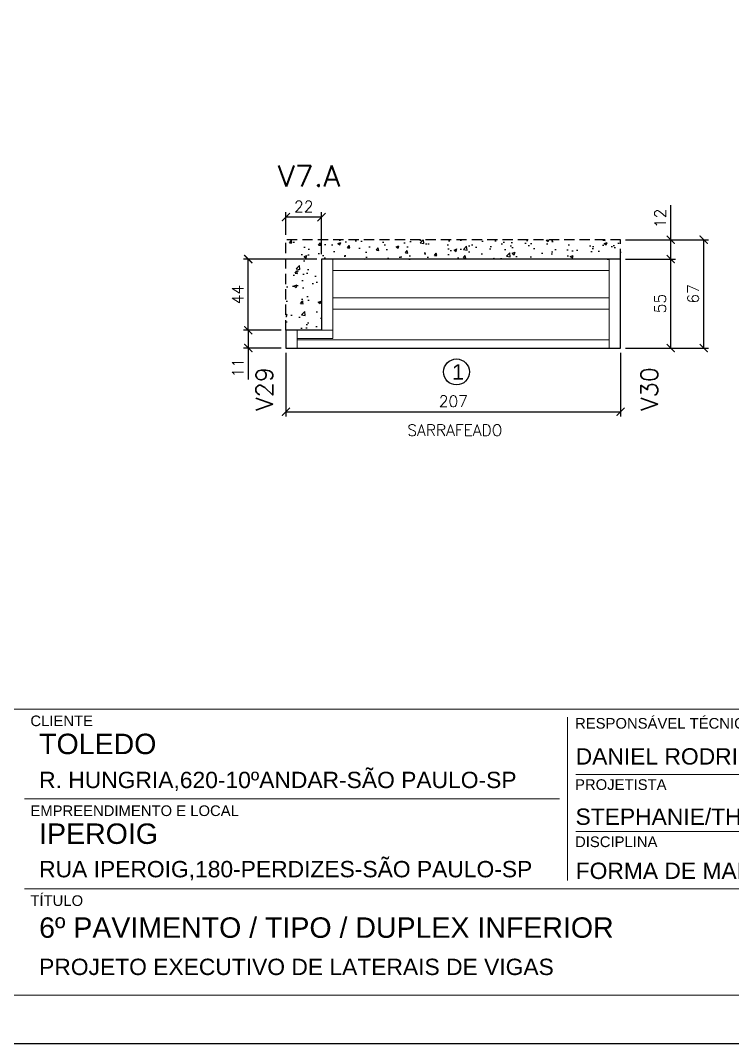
# Model space of a CAD drawing. Extents: x -23436 to 4767, y -4638 to 9755.
# Drawn here: x -20228 to -19788, y 2932 to 3565 of the extents above; entities that cross this region are included whole.
import ezdxf
from ezdxf.enums import TextEntityAlignment as Align

# ---------------------------------------------------------------- set-up
doc = ezdxf.new("R2010")
doc.units = 0
doc.header["$PDMODE"] = 2
doc.header["$PDSIZE"] = 10
doc.linetypes.add('HIDDEN', pattern=[9.525, 6.35, -3.175])
doc.layers.get('0').update_dxf_attribs({"lineweight": 13})
doc.layers.get('Defpoints').update_dxf_attribs({"lineweight": 13})
for name, color, linetype in [('Concreto', 250, 'HIDDEN'), ('Cota', 4, 'Continuous'), ('MB Logo', 255, 'Continuous'), ('Painéis', 200, 'Continuous'), ('Romaneio', 10, 'Continuous')]:
    doc.layers.add(name, color=color, linetype=linetype)
for name, color, linetype, lineweight in [('FOLHA MB', 7, 'Continuous', 13), ('Sarr 2.2x7', 40, 'Continuous', 9), ('Texto Seção', 7, 'Continuous', 15)]:
    doc.layers.add(name, color=color, linetype=linetype, lineweight=lineweight)
doc.layers.add('Laje_Perimetro', color=7, linetype='Continuous', plot=False)
doc.styles.add('ARIAL', font='arial.ttf', dxfattribs={"oblique": 15, "height": 25})
doc.styles.add('MB_C01', font='arial.ttf', dxfattribs={"height": 1.3})
doc.styles.add('MB_C02', font='arial.ttf', dxfattribs={"height": 2})
doc.styles.add('MB_C03', font='arial.ttf', dxfattribs={"height": 2.5})
doc.styles.add('REGUA-120', font='ROMANS.shx', dxfattribs={"height": 15})
doc.styles.add('ROMANS', font='romans.shx')
doc.dimstyles.new('Cota Paínel', dxfattribs={"dimtxt": 7, "dimasz": 5, "dimexe": 3, "dimexo": 3, "dimgap": 3, "dimtad": 1, "dimdec": 1, "dimzin": 12, "dimdsep": 46, "dimtxsty": 'ROMANS', "dimblk": 'ARCHTICK', "dimcen": 0, "dimclrd": 4, "dimclre": 4, "dimclrt": 1, "dimadec": 1, "dimazin": 3, "dimtfac": 1, "dimtdec": 1, "dimtmove": 0, "dimatfit": 3, "dimldrblk": 'OBLIQUE', "dimfxl": 1, "dimtolj": 1, "dimtzin": 12, "dimarcsym": 0})

# ---------------------------------------------------------------- blocks, each defined once
blk = doc.blocks.new('A$C169d8357')
at = {"layer": 'FOLHA MB', "color": 1}
for p, q in [((1109.82, 356.72), (70, 356.72)), ((786.55, 351.67), (786.55, 250.65)), ((938.09, 316.32), (791.61, 316.32)), ((781.5, 301.16), (450.7, 301.16)), ((938.09, 280.96), (791.61, 280.96)), ((938.09, 245.6), (450.7, 245.6))]:
    blk.add_line(p, q, dxfattribs=at)
for points in [[(0, 1199.94), (0, 149.94), (1485.02, 149.94), (1485.02, 1199.94)], [(70, 1169.94), (70, 179.94), (1455.02, 179.94), (1455.02, 1169.94)]]:
    blk.add_lwpolyline(points, close=True, dxfattribs=at)
at = {"layer": 'FOLHA MB', "color": 6}
for s, height, style, p in [('CLIENTE', 6.566, 'MB_C01', (454.33, 346.12)), ('RESPONSÁVEL TÉCNICO', 6.5663, 'MB_C01', (791.21, 344.6)), ('R. HUNGRIA,620-10ºANDAR-SÃO PAULO-SP', 10.102, 'MB_C02', (459.73, 307.83)), ('PROJETISTA', 6.566, 'MB_C01', (791.21, 306.72)), ('EMPREENDIMENTO E LOCAL', 6.5663, 'MB_C01', (454.33, 290.56)), ('DISCIPLINA', 6.566, 'MB_C01', (791.21, 271.36)), ('RUA IPEROIG,180-PERDIZES-SÃO PAULO-SP', 10.102, 'MB_C02', (459.73, 252.69)), ('TÍTULO', 6.566, 'MB_C01', (454.33, 234.99)), ('PROJETO EXECUTIVO DE LATERAIS DE VIGAS', 10.102, 'MB_C02', (459.73, 192.28))]:
    blk.add_text(s, height=height, dxfattribs=dict(at, style=style)).set_placement(p)
at = {"layer": 'FOLHA MB', "color": 5}
for s, height, style, p in [('TOLEDO', 12.628, 'MB_C03', (459.73, 328.83)), ('DANIEL RODRIGUES', 10.102, 'MB_C02', (791.61, 322.38)), ('STEPHANIE/THAIS', 10.102, 'MB_C02', (791.51, 285.11)), ('IPEROIG', 12.628, 'MB_C03', (459.73, 273.34)), ('FORMA DE MADEIRA', 10.102, 'MB_C02', (791.61, 251.66)), ('6º PAVIMENTO / TIPO / DUPLEX INFERIOR', 12.6276, 'MB_C03', (459.73, 215.3))]:
    blk.add_text(s, height=height, dxfattribs=dict(at, style=style)).set_placement(p)
blk = doc.blocks.new('_ArchTick')
at = {"color": 0, "linetype": 'ByBlock', "const_width": 0.15}
blk.add_lwpolyline([(-0.5, -0.5), (0.5, 0.5)], dxfattribs=at)
blk = doc.blocks.new('*D462')
at = {"layer": 'Cota', "color": 4, "lineweight": -2, "transparency": 16777216}
for p, q in [((-20064.01, 3359.14), (-20064.01, 3319.77)), ((-19857.01, 3359.14), (-19857.01, 3319.77)), ((-20064.01, 3322.77), (-19857.01, 3322.77))]:
    blk.add_line(p, q, dxfattribs=at)
at = {"layer": 'Defpoints', "color": 0, "transparency": 16777216}
for p in [(-20064.01, 3362.14), (-19857.01, 3362.14), (-19857.01, 3322.77)]:
    blk.add_point(p, dxfattribs=at)
at = {"layer": 'Cota', "color": 4, "lineweight": -2, "transparency": 16777216, "xscale": 5, "yscale": 5, "zscale": 5, "rotation": 180}
blk.add_blockref('_ArchTick', (-20064.01, 3322.77), dxfattribs=at)
at = {"layer": 'Cota', "color": 4, "lineweight": -2, "transparency": 16777216, "xscale": 5, "yscale": 5, "zscale": 5}
blk.add_blockref('_ArchTick', (-19857.01, 3322.77), dxfattribs=at)
at = {"layer": 'Cota', "color": 1, "transparency": 16777216, "insert": (-19960.51, 3329.27), "char_height": 7, "attachment_point": 5, "style": 'ROMANS'}
blk.add_mtext('\\A1;207', dxfattribs=at)
blk = doc.blocks.new('_OBLIQUE')
at = {"color": 0, "linetype": 'ByBlock', "lineweight": -2}
for p, q in [((0, 0), (-1, 0)), ((-0.5, -0.5), (0.5, 0.5))]:
    blk.add_line(p, q, dxfattribs=at)
blk = doc.blocks.new('*D463')
at = {"layer": 'Cota', "color": 4, "lineweight": -2, "transparency": 16777216}
for p, q in [((-20067.01, 3373.14), (-20090.31, 3373.14)), ((-20087.31, 3373.14), (-20087.31, 3362.14)), ((-20067.01, 3362.14), (-20090.31, 3362.14)), ((-20087.31, 3362.14), (-20087.31, 3342.81))]:
    blk.add_line(p, q, dxfattribs=at)
at = {"layer": 'Defpoints', "color": 0, "transparency": 16777216}
for p in [(-20064.01, 3373.14), (-20087.31, 3362.14), (-20064.01, 3362.14)]:
    blk.add_point(p, dxfattribs=at)
at = {"layer": 'Cota', "color": 4, "lineweight": -2, "transparency": 16777216, "xscale": 5, "yscale": 5, "zscale": 5}
for p, rotation in [((-20087.31, 3373.14), 90), ((-20087.31, 3362.14), 270)]:
    blk.add_blockref('_ArchTick', p, dxfattribs=dict(at, rotation=rotation))
at = {"layer": 'Cota', "color": 1, "transparency": 16777216, "insert": (-20093.81, 3349.98), "char_height": 7, "attachment_point": 5, "rotation": 90, "style": 'ROMANS'}
blk.add_mtext('\\A1;11', dxfattribs=at)
blk = doc.blocks.new('*D464')
at = {"layer": 'Cota', "color": 4, "lineweight": -2, "transparency": 16777216}
for p, q in [((-20045.01, 3417.14), (-20090.31, 3417.14)), ((-20087.31, 3373.14), (-20087.31, 3417.14)), ((-20067.01, 3373.14), (-20090.31, 3373.14))]:
    blk.add_line(p, q, dxfattribs=at)
at = {"layer": 'Defpoints', "color": 0, "transparency": 16777216}
for p in [(-20087.31, 3417.14), (-20042.01, 3417.14), (-20064.01, 3373.14)]:
    blk.add_point(p, dxfattribs=at)
at = {"layer": 'Cota', "color": 4, "lineweight": -2, "transparency": 16777216, "xscale": 5, "yscale": 5, "zscale": 5}
for p, rotation in [((-20087.31, 3417.14), 90), ((-20087.31, 3373.14), 270)]:
    blk.add_blockref('_ArchTick', p, dxfattribs=dict(at, rotation=rotation))
at = {"layer": 'Cota', "color": 1, "transparency": 16777216, "insert": (-20093.81, 3395.14), "char_height": 7, "attachment_point": 5, "rotation": 90, "style": 'ROMANS'}
blk.add_mtext('\\A1;44', dxfattribs=at)
blk = doc.blocks.new('*D465')
at = {"layer": 'Cota', "color": 4, "lineweight": -2, "transparency": 16777216}
for p, q in [((-20064.01, 3432.14), (-20064.01, 3446.08)), ((-20042.01, 3443.08), (-20064.01, 3443.08)), ((-20042.01, 3420.14), (-20042.01, 3446.08))]:
    blk.add_line(p, q, dxfattribs=at)
at = {"layer": 'Defpoints', "color": 0, "transparency": 16777216}
for p in [(-20064.01, 3443.08), (-20064.01, 3429.14), (-20042.01, 3417.14)]:
    blk.add_point(p, dxfattribs=at)
at = {"layer": 'Cota', "color": 4, "lineweight": -2, "transparency": 16777216, "xscale": 5, "yscale": 5, "zscale": 5, "rotation": 180}
blk.add_blockref('_ArchTick', (-20064.01, 3443.08), dxfattribs=at)
at = {"layer": 'Cota', "color": 4, "lineweight": -2, "transparency": 16777216, "xscale": 5, "yscale": 5, "zscale": 5}
blk.add_blockref('_ArchTick', (-20042.01, 3443.08), dxfattribs=at)
at = {"layer": 'Cota', "color": 1, "transparency": 16777216, "insert": (-20053.01, 3449.58), "char_height": 7, "attachment_point": 5, "style": 'ROMANS'}
blk.add_mtext('\\A1;22', dxfattribs=at)
blk = doc.blocks.new('*D494')
at = {"layer": 'Cota', "color": 4, "lineweight": -2, "transparency": 16777216}
for p, q in [((-19825.99, 3429.14), (-19825.99, 3450.48)), ((-19854.01, 3429.14), (-19822.99, 3429.14)), ((-19825.99, 3417.14), (-19825.99, 3429.14)), ((-19854.01, 3417.14), (-19822.99, 3417.14))]:
    blk.add_line(p, q, dxfattribs=at)
at = {"layer": 'Defpoints', "color": 0, "transparency": 16777216}
for p in [(-19857.01, 3429.14), (-19825.99, 3429.14), (-19857.01, 3417.14)]:
    blk.add_point(p, dxfattribs=at)
at = {"layer": 'Cota', "color": 4, "lineweight": -2, "transparency": 16777216, "xscale": 5, "yscale": 5, "zscale": 5}
for p, rotation in [((-19825.99, 3429.14), 90), ((-19825.99, 3417.14), 270)]:
    blk.add_blockref('_ArchTick', p, dxfattribs=dict(at, rotation=rotation))
at = {"layer": 'Cota', "color": 1, "transparency": 16777216, "insert": (-19832.49, 3442.31), "char_height": 7, "attachment_point": 5, "rotation": 90, "style": 'ROMANS'}
blk.add_mtext('\\A1;12', dxfattribs=at)
blk = doc.blocks.new('*D495')
at = {"layer": 'Cota', "color": 4, "lineweight": -2, "transparency": 16777216}
for p, q in [((-19854.01, 3417.14), (-19822.99, 3417.14)), ((-19825.99, 3362.14), (-19825.99, 3417.14)), ((-19854.01, 3362.14), (-19822.99, 3362.14))]:
    blk.add_line(p, q, dxfattribs=at)
at = {"layer": 'Defpoints', "color": 0, "transparency": 16777216}
for p in [(-19857.01, 3417.14), (-19825.99, 3417.14), (-19857.01, 3362.14)]:
    blk.add_point(p, dxfattribs=at)
at = {"layer": 'Cota', "color": 4, "lineweight": -2, "transparency": 16777216, "xscale": 5, "yscale": 5, "zscale": 5}
for p, rotation in [((-19825.99, 3417.14), 90), ((-19825.99, 3362.14), 270)]:
    blk.add_blockref('_ArchTick', p, dxfattribs=dict(at, rotation=rotation))
at = {"layer": 'Cota', "color": 1, "transparency": 16777216, "insert": (-19832.49, 3389.64), "char_height": 7, "attachment_point": 5, "rotation": 90, "style": 'ROMANS'}
blk.add_mtext('\\A1;55', dxfattribs=at)
blk = doc.blocks.new('*D496')
at = {"layer": 'Cota', "color": 4, "lineweight": -2, "transparency": 16777216}
for p, q in [((-19854.01, 3429.14), (-19802.63, 3429.14)), ((-19805.63, 3362.14), (-19805.63, 3429.14)), ((-19854.01, 3362.14), (-19802.63, 3362.14))]:
    blk.add_line(p, q, dxfattribs=at)
at = {"layer": 'Defpoints', "color": 0, "transparency": 16777216}
for p in [(-19857.01, 3429.14), (-19805.63, 3429.14), (-19857.01, 3362.14)]:
    blk.add_point(p, dxfattribs=at)
at = {"layer": 'Cota', "color": 4, "lineweight": -2, "transparency": 16777216, "xscale": 5, "yscale": 5, "zscale": 5}
for p, rotation in [((-19805.63, 3429.14), 90), ((-19805.63, 3362.14), 270)]:
    blk.add_blockref('_ArchTick', p, dxfattribs=dict(at, rotation=rotation))
at = {"layer": 'Cota', "color": 1, "transparency": 16777216, "insert": (-19812.13, 3395.64), "char_height": 7, "attachment_point": 5, "rotation": 90, "style": 'ROMANS'}
blk.add_mtext('\\A1;67', dxfattribs=at)

msp = doc.modelspace()

# ---------------------------------------------------------------- hatches: boundary and pattern name
at = {"layer": 'Concreto'}
h = msp.add_hatch(dxfattribs=at)
h.set_pattern_fill('AR-CONC', color=256, scale=2.5)
h.set_pattern_definition([(50, (-4751.02, -1150), (17.931505, -1.568803), [1.875, -20.625]), (355, (-4751.02, -1150), (-3.468783, 18.804803), [1.5, -16.5]), (100.45144, (-4749.526, -1150.13), (14.462721, 17.236), [1.593505, -17.528553]), (46.1842, (-4751.02, -1145), (26.681033, -4.137982), [2.8125, -30.9375]), (96.63564, (-4748.797, -1145.345), (23.36655, 24.352965), [2.39026, -26.292844]), (351.18416, (-4751.02, -1145), (23.36655, 24.352965), [2.25, -24.75]), (21, (-4748.52, -1146.25), (14.922676, -10.065472), [1.875, -20.625]), (326, (-4748.52, -1146.25), (6.082883, 18.128751), [1.5, -16.5]), (71.45144, (-4747.277, -1147.089), (21.00556, 8.063279), [1.593505, -17.528553]), (37.5, (-4751.0204, -1150), (0.3039964, 8.3223463), [0, -16.3, 0, -16.75, 0, -16.5625]), (7.5, (-4751.02, -1150), (6.5767384, 9.860293), [0, -9.55, 0, -15.925, 0, -6.3125]), (327.5, (-4756.5954, -1150), (13.345561, -0.5638718), [0, -6.25, 0, -19.5, 0, -25.875]), (317.5, (-4759.095, -1150), (14.579654, 2.5026246), [0, -8.125, 0, -12.95, 0, -18.375])])
h.paths.add_polyline_path([(-20064.01, 3429.14), (-19857.01, 3429.14), (-19857.01, 3417.14), (-19863.01, 3417.14), (-20042.01, 3417.14), (-20042.01, 3373.14), (-20054.01, 3373.14), (-20064.01, 3373.14)])

# ---------------------------------------------------------------- linework, layer by layer
for p, q in [((-19857.01, 3429.14), (-20064.01, 3429.14)), ((-20064.01, 3373.14), (-20064.01, 3429.14)), ((-19857.01, 3417.14), (-19857.01, 3429.14))]:
    msp.add_line(p, q, dxfattribs=at)
at = {"layer": 'Laje_Perimetro'}
msp.add_lwpolyline([(-19191.38, 3982.26), (-20676.4, 3982.26), (-20676.4, 2932.26), (-19191.38, 2932.26)], close=True, dxfattribs=at)
at = {"layer": 'Painéis'}
for p, q in [((-19857.01, 3417.14), (-20042.01, 3417.14)), ((-20042.01, 3417.14), (-20042.01, 3373.14)), ((-19857.01, 3362.14), (-19857.01, 3417.14)), ((-20042.01, 3373.14), (-20064.01, 3373.14)), ((-20064.01, 3373.14), (-20064.01, 3362.14)), ((-20064.01, 3362.14), (-19857.01, 3362.14))]:
    msp.add_line(p, q, dxfattribs=at)
at = {"layer": 'Romaneio'}
msp.add_circle((-19958.54, 3347.39), 8, dxfattribs=at)
at = {"layer": 'Sarr 2.2x7', "color": 50}
for p, q in [((-20042.01, 3417.14), (-20038.51, 3417.14)), ((-20042.01, 3417.14), (-20042.01, 3373.14)), ((-20035.01, 3417.14), (-20038.51, 3417.14)), ((-20035.01, 3417.14), (-20035.01, 3373.14)), ((-19864.01, 3417.14), (-20035.01, 3417.14)), ((-20035.01, 3417.14), (-20035.01, 3413.64)), ((-19864.01, 3362.14), (-19864.01, 3417.14)), ((-19864.01, 3417.14), (-19860.51, 3417.14)), ((-19864.01, 3417.14), (-19864.01, 3413.64)), ((-19857.01, 3417.14), (-19860.51, 3417.14)), ((-19857.01, 3362.14), (-19857.01, 3417.14)), ((-20035.01, 3410.14), (-20035.01, 3413.64)), ((-19864.01, 3410.14), (-20035.01, 3410.14)), ((-19864.01, 3410.14), (-19864.01, 3413.64)), ((-19864.01, 3393.14), (-20035.01, 3393.14)), ((-20035.01, 3393.14), (-20035.01, 3389.64)), ((-20035.01, 3386.14), (-20035.01, 3389.64)), ((-19864.01, 3393.14), (-19864.01, 3389.64)), ((-19864.01, 3386.14), (-19864.01, 3389.64)), ((-19864.01, 3386.14), (-20035.01, 3386.14)), ((-20064.01, 3373.14), (-20060.51, 3373.14)), ((-20064.01, 3373.14), (-20064.01, 3362.14)), ((-20057.01, 3373.14), (-20060.51, 3373.14)), ((-20057.01, 3373.14), (-20057.01, 3362.14)), ((-20035.01, 3373.14), (-20057.01, 3373.14)), ((-20057.01, 3373.14), (-20057.01, 3370.64)), ((-20057.01, 3368.14), (-20057.01, 3370.64)), ((-20042.01, 3373.14), (-20038.51, 3373.14)), ((-20035.01, 3373.14), (-20038.51, 3373.14)), ((-20035.01, 3373.14), (-20035.01, 3370.64)), ((-20035.01, 3368.14), (-20035.01, 3370.64)), ((-20035.01, 3368.14), (-20057.01, 3368.14)), ((-20057.01, 3367.14), (-20057.01, 3364.64)), ((-20057.01, 3367.14), (-19864.01, 3367.14)), ((-20057.01, 3362.14), (-20057.01, 3364.64)), ((-19864.01, 3367.14), (-19864.01, 3364.64)), ((-19864.01, 3362.14), (-19864.01, 3364.64)), ((-20064.01, 3362.14), (-20060.51, 3362.14)), ((-20057.01, 3362.14), (-20060.51, 3362.14)), ((-20057.01, 3362.14), (-19864.01, 3362.14)), ((-19864.01, 3362.14), (-19860.51, 3362.14)), ((-19857.01, 3362.14), (-19860.51, 3362.14))]:
    msp.add_line(p, q, dxfattribs=at)

# ---------------------------------------------------------------- block references
at = {"layer": 'MB Logo'}
msp.add_blockref('A$C169d8357', (-20676.4, 2782.32), dxfattribs=at)

# ---------------------------------------------------------------- texts
at = {"layer": 'Painéis', "color": 1, "insert": (-19959.53, 3311.34), "char_height": 7, "attachment_point": 5, "style": 'ROMANS'}
msp.add_mtext('\\A1;SARRAFEADO', dxfattribs=at)
at = {"layer": 'Romaneio', "color": 0, "style": 'ARIAL'}
msp.add_text('1', height=9.6, dxfattribs=at).set_placement((-19957.54, 3347.39), align=Align.MIDDLE_CENTER)
at = {"layer": 'Texto Seção', "style": 'REGUA-120', "width": 1.05}
msp.add_text('V7.A', height=13, dxfattribs=at).set_placement((-20069.11, 3462))
for s, p in [('V29', (-20077.4, 3336.82)), ('V30', (-19839.22, 3336.82))]:
    msp.add_text(s, height=10.4, rotation=90, dxfattribs=at).set_placement(p, align=Align.MIDDLE_CENTER)

# ---------------------------------------------------------------- dimensions: what is measured, and where the dimension line sits
at = {"layer": 'Cota'}
for base, p1, p2, angle, picture, middle in [((-20064.01, 3443.08), (-20042.01, 3417.14), (-20064.01, 3429.14), 180, '*D465', (-20053.01, 3449.58)), ((-19825.99, 3429.14), (-19857.01, 3417.14), (-19857.01, 3429.14), 90, '*D494', (-19832.49, 3442.31)), ((-19805.63, 3429.14), (-19857.01, 3362.14), (-19857.01, 3429.14), 90, '*D496', (-19812.13, 3395.64)), ((-20087.31, 3417.14), (-20064.01, 3373.14), (-20042.01, 3417.14), 90, '*D464', (-20093.81, 3395.14)), ((-19825.99, 3417.14), (-19857.01, 3362.14), (-19857.01, 3417.14), 90, '*D495', (-19832.49, 3389.64)), ((-20087.31, 3362.14), (-20064.01, 3373.14), (-20064.01, 3362.14), 90, '*D463', (-20093.81, 3349.98)), ((-19857.01, 3322.77), (-20064.01, 3362.14), (-19857.01, 3362.14), 180, '*D462', (-19960.51, 3329.27))]:
    dim = msp.add_linear_dim(base=base, p1=p1, p2=p2, angle=angle, dimstyle='Cota Paínel', dxfattribs=at)
    dim.commit()
    dim.dimension.update_dxf_attribs({"geometry": picture, "text_midpoint": middle})

doc.saveas('drawing.dxf')
